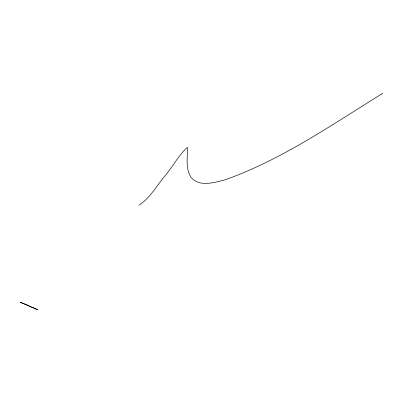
<?xml version="1.0" encoding="UTF-8"?>
<svg xmlns="http://www.w3.org/2000/svg" width="403" height="403" viewBox="0 0 403 403"><rect width="100%" height="100%" fill="white"/><g stroke="black" fill="none" stroke-linecap="round" stroke-linejoin="round"><path stroke-width="0.6" d="M382.85 93.264C331.805 124.764 281.662 159.8 224.713 179.94C214.149 182.589 199.48 187.234 191.103 177.511C185.425 168.59 187.511 157.644 187.536 147.71L187.239 147.427C178.559 155.513 172.721 166.641 165.074 175.794C156.646 185.622 150.077 198.175 138.985 205.162M26.553 304.834L29.525 306.144L20.15 302.185L26.381 304.754M33.857 307.963L29.726 306.406L37.645 309.736L33.857 307.963"/></g></svg>
